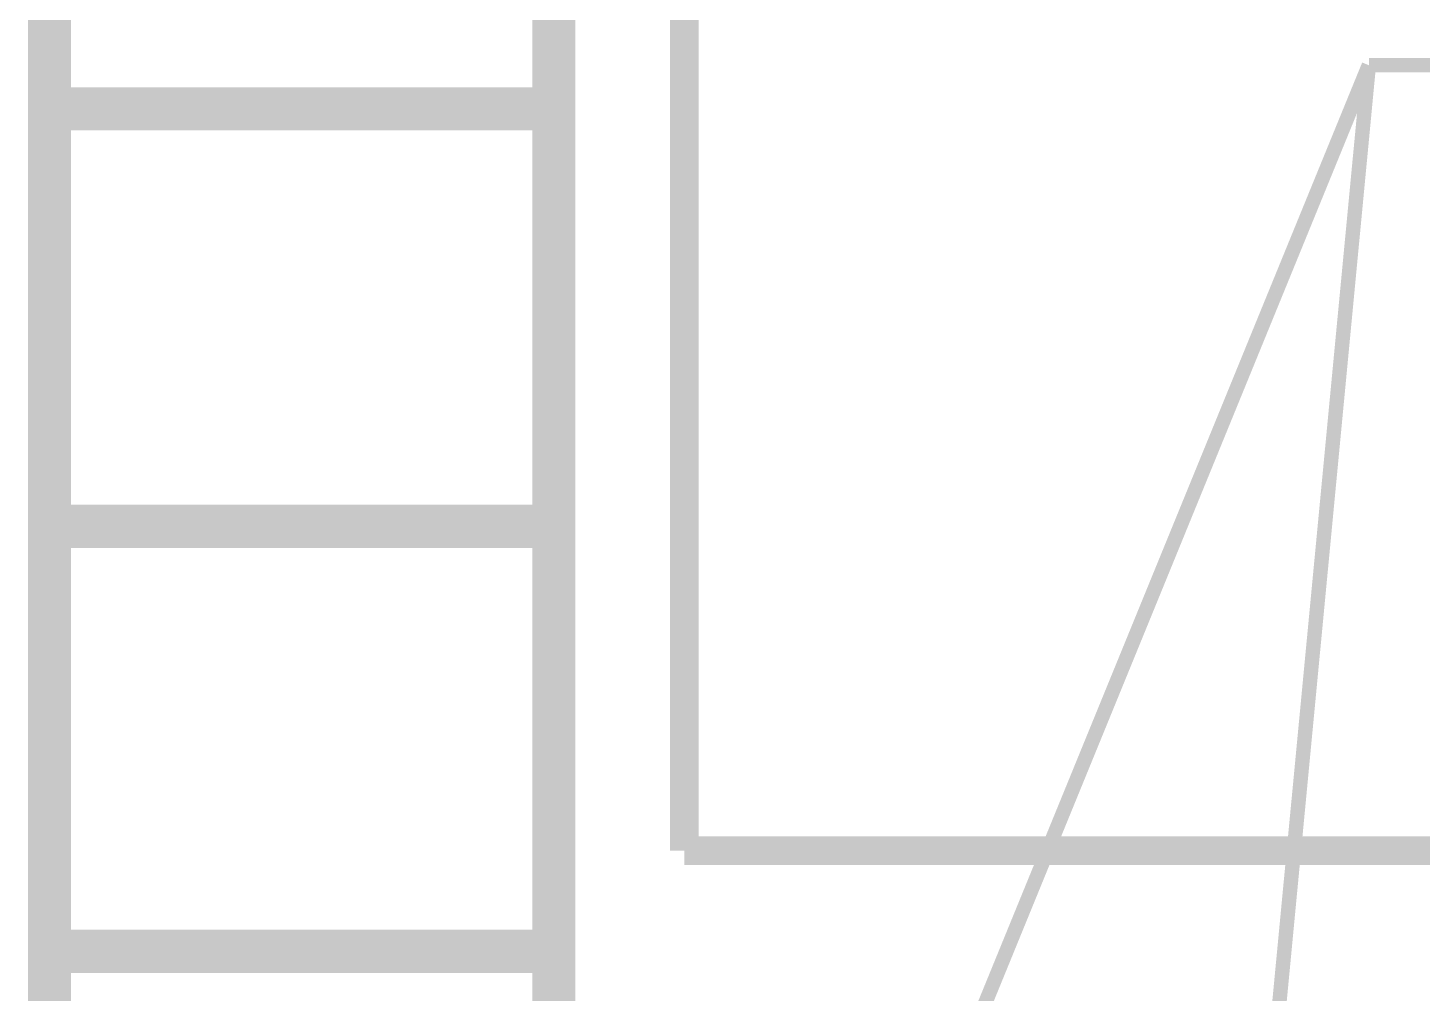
# Model space of a CAD drawing. Header units: millimetres. Extents: x 5 to 350, y 3 to 213.
# Drawn here: x 99.05 to 115.44, y 129.65 to 140.99 of the extents above; entities that cross this region are included whole.
import ezdxf

# ---------------------------------------------------------------- set-up
doc = ezdxf.new("R2010")
doc.units = ezdxf.units.MM
doc.layers.add('P', color=255, linetype='Continuous')

msp = doc.modelspace()

# ---------------------------------------------------------------- linework, layer by layer
at = {"layer": 'P'}
for points, const_width in [([(99.307, 167.128), (99.307, 124.372)], 0.508), ([(105.234, 167.128), (105.234, 124.372)], 0.508), ([(106.768, 167.128), (106.768, 131.322)], 0.339), ([(108.126, 124.213), (114.812, 140.547)], 0.169), ([(113.365, 125.395), (114.812, 140.547)], 0.169), ([(114.812, 140.547), (134.867, 140.547)], 0.169), ([(99.307, 140.035), (105.234, 140.035)], 0.508), ([(99.307, 135.132), (105.234, 135.132)], 0.508), ([(106.768, 131.322), (112.695, 131.322)], 0.339), ([(112.695, 131.322), (126.065, 131.322)], 0.339), ([(99.307, 130.14), (105.234, 130.14)], 0.508)]:
    msp.add_lwpolyline(points, dxfattribs=dict(at, const_width=const_width))

doc.saveas('drawing.dxf')
